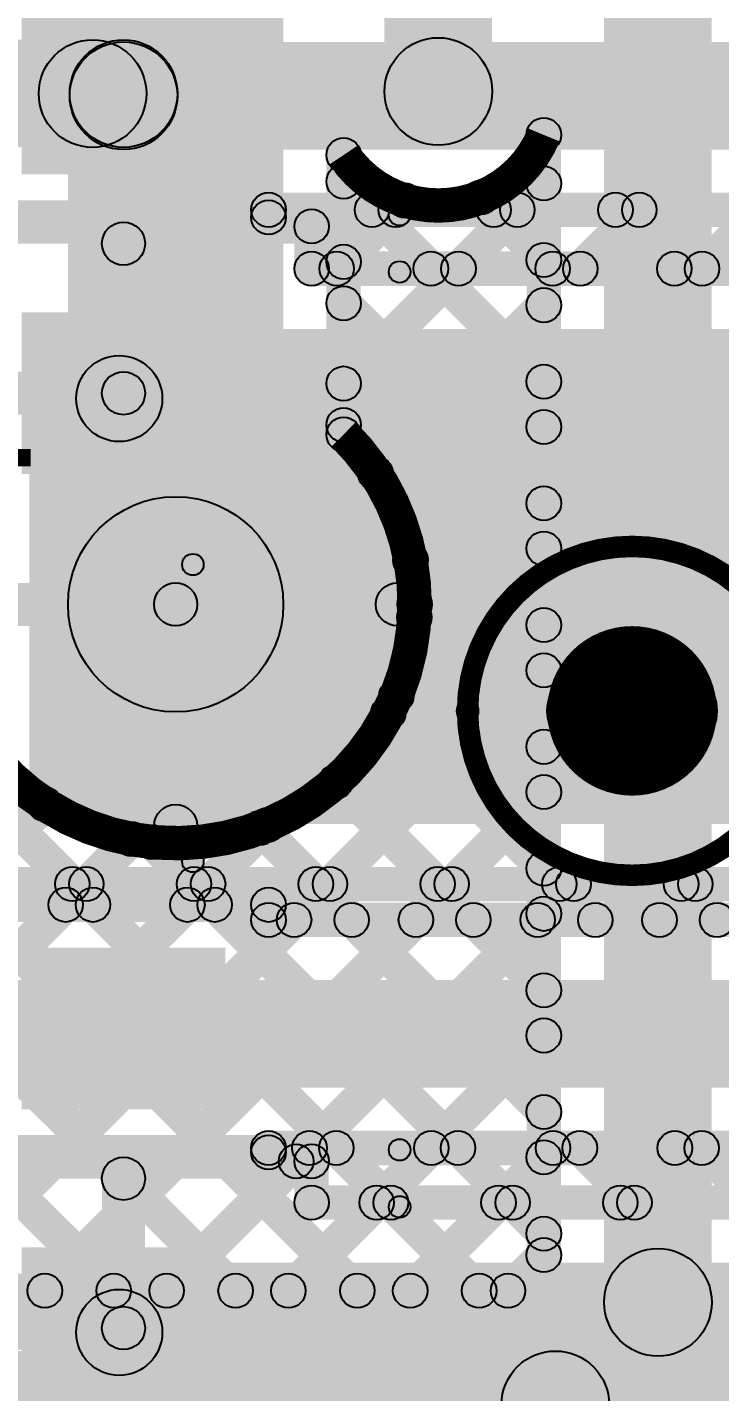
# Model space of a CAD drawing. Header units: millimetres. Extents: x 0.01 to 3.4, y 0.01 to 2.05.
# Drawn here: x 0.7245 to 0.8853, y 0.181 to 0.4981 of the extents above; entities that cross this region are included whole.
import ezdxf

# ---------------------------------------------------------------- set-up
doc = ezdxf.new("R2010")
doc.units = ezdxf.units.MM
doc.header["$MEASUREMENT"] = 0
for name, color, linetype in [('BottomLayer', 5, 'Continuous'), ('TopLayer', 1, 'Continuous'), ('TopOverlay', 2, 'Continuous'), ('TopPaste', 8, 'Continuous'), ('TopSolder', 216, 'Continuous'), ('ViaHoleLayer', 16, 'Continuous')]:
    doc.layers.add(name, color=color, linetype=linetype)

# ---------------------------------------------------------------- blocks, each defined once
blk = doc.blocks.new('TS_1187A_C_G_B_7')
at = {"layer": 'TopLayer'}
for points in [[(-0.1378, 0.08858), (-0.09843, 0.08858), (-0.09843, 0.05906), (-0.1378, 0.05906)], [(0.09843, 0.08858), (0.1378, 0.08858), (0.1378, 0.05906), (0.09843, 0.05906)], [(-0.1378, -0.05906), (-0.09843, -0.05906), (-0.09843, -0.08858), (-0.1378, -0.08858)], [(0.09843, -0.05906), (0.1378, -0.05906), (0.1378, -0.08858), (0.09843, -0.08858)]]:
    blk.add_hatch(color=1, dxfattribs=at).paths.add_polyline_path(points)
at = {"layer": 'TopOverlay'}
h = blk.add_hatch(color=2, dxfattribs=at)
edge = h.paths.add_edge_path()
edge.add_arc((-0.13683, 0.106), 0.005, 0, 360)
h = blk.add_hatch(color=2, dxfattribs=at)
edge = h.paths.add_edge_path()
edge.add_arc((-0.12517, 0.106), 0.005, 0, 360)
h = blk.add_hatch(color=2, dxfattribs=at)
edge = h.paths.add_edge_path()
edge.add_arc((-0.053, 0.102), 0.0025, 0, 360)
for points in [[(0.054, 0.1045), (0.054, 0.0995), (-0.053, 0.0995), (-0.053, 0.1045)], [(-0.1045, 0.035), (-0.0995, 0.035), (-0.0995, -0.034), (-0.1045, -0.034)], [(0.0995, 0.035), (0.1045, 0.035), (0.1045, -0.034), (0.0995, -0.034)], [(0.054, -0.0995), (0.054, -0.1045), (-0.053, -0.1045), (-0.053, -0.0995)]]:
    blk.add_hatch(color=2, dxfattribs=at).paths.add_polyline_path(points)
h = blk.add_hatch(color=2, dxfattribs=at)
edge = h.paths.add_edge_path()
edge.add_arc((0.054, 0.102), 0.0025, 0, 360)
h = blk.add_hatch(color=2, dxfattribs=at)
edge = h.paths.add_edge_path()
edge.add_arc((-0.102, 0.035), 0.0025, 0, 360)
h = blk.add_hatch(color=2, dxfattribs=at)
edge = h.paths.add_edge_path()
edge.add_arc((0.102, 0.035), 0.0025, 0, 360)
h = blk.add_hatch(color=2, dxfattribs=at)
edge = h.paths.add_edge_path()
edge.add_arc((-0.00985, 0), 0.00984, 0, 360)
h = blk.add_hatch(color=2, dxfattribs=at)
edge = h.paths.add_edge_path()
edge.add_arc((0.00985, 0), 0.00984, 0, 360)
h = blk.add_hatch(color=2, dxfattribs=at)
edge = h.paths.add_edge_path()
edge.add_arc((-0.03821, 0), 0.0025, 0, 360)
h = blk.add_hatch(color=2, dxfattribs=at)
edge = h.paths.add_edge_path()
edge.add_arc((0.03821, 0), 0.0025, 0, 360)
h = blk.add_hatch(color=2, dxfattribs=at)
edge = h.paths.add_edge_path()
edge.add_arc((-0.102, -0.034), 0.0025, 0, 360)
h = blk.add_hatch(color=2, dxfattribs=at)
edge = h.paths.add_edge_path()
edge.add_arc((0.102, -0.034), 0.0025, 0, 360)
h = blk.add_hatch(color=2, dxfattribs=at)
edge = h.paths.add_edge_path()
edge.add_arc((-0.053, -0.102), 0.0025, 0, 360)
h = blk.add_hatch(color=2, dxfattribs=at)
edge = h.paths.add_edge_path()
edge.add_arc((0.054, -0.102), 0.0025, 0, 360)
at = {"layer": 'TopPaste'}
for points in [[(-0.1378, 0.08858), (-0.09843, 0.08858), (-0.09843, 0.05906), (-0.1378, 0.05906)], [(0.09843, 0.08858), (0.1378, 0.08858), (0.1378, 0.05906), (0.09843, 0.05906)], [(-0.1378, -0.05906), (-0.09843, -0.05906), (-0.09843, -0.08858), (-0.1378, -0.08858)], [(0.09843, -0.05906), (0.1378, -0.05906), (0.1378, -0.08858), (0.09843, -0.08858)]]:
    blk.add_hatch(color=8, dxfattribs=at).paths.add_polyline_path(points)
at = {"layer": 'TopSolder'}
for points in [[(-0.1418, 0.09258), (-0.09443, 0.09258), (-0.09443, 0.05506), (-0.1418, 0.05506)], [(0.09443, 0.09258), (0.1418, 0.09258), (0.1418, 0.05506), (0.09443, 0.05506)], [(-0.1418, -0.05506), (-0.09443, -0.05506), (-0.09443, -0.09258), (-0.1418, -0.09258)], [(0.09443, -0.05506), (0.1418, -0.05506), (0.1418, -0.09258), (0.09443, -0.09258)]]:
    blk.add_hatch(color=216, dxfattribs=at).paths.add_polyline_path(points)
at = {"layer": 'TopOverlay'}
for points, const_width in [([(-0.12517, 0.106, 1), (-0.13683, 0.106, 1)], 0.01), ([(0.03821, 0, 1), (-0.03821, 0, 1)], 0.005), ([(0.00985, 0, 1), (-0.00985, 0, 1)], 0.01969)]:
    blk.add_lwpolyline(points, format="xyb", close=True, dxfattribs=dict(at, const_width=const_width))
for centre, radius in [((-0.13683, 0.106), 0.005), ((-0.12517, 0.106), 0.005), ((-0.053, 0.102), 0.0025), ((0.054, 0.102), 0.0025), ((-0.102, 0.035), 0.0025), ((0.102, 0.035), 0.0025), ((-0.00985, 0), 0.00984), ((0.00985, 0), 0.00984), ((-0.03821, 0), 0.0025), ((0.03821, 0), 0.0025), ((-0.102, -0.034), 0.0025), ((0.102, -0.034), 0.0025), ((-0.053, -0.102), 0.0025), ((0.054, -0.102), 0.0025)]:
    blk.add_circle(centre, radius, dxfattribs=at)
blk = doc.blocks.new('TS_1187A_C_G_B_9')
at = {"layer": 'TopLayer'}
for points in [[(-0.1378, 0.08858), (-0.09843, 0.08858), (-0.09843, 0.05906), (-0.1378, 0.05906)], [(0.09843, 0.08858), (0.1378, 0.08858), (0.1378, 0.05906), (0.09843, 0.05906)], [(-0.1378, -0.05906), (-0.09843, -0.05906), (-0.09843, -0.08858), (-0.1378, -0.08858)], [(0.09843, -0.05906), (0.1378, -0.05906), (0.1378, -0.08858), (0.09843, -0.08858)]]:
    blk.add_hatch(color=1, dxfattribs=at).paths.add_polyline_path(points)
at = {"layer": 'TopOverlay'}
h = blk.add_hatch(color=2, dxfattribs=at)
edge = h.paths.add_edge_path()
edge.add_arc((-0.13683, 0.106), 0.005, 0, 360)
h = blk.add_hatch(color=2, dxfattribs=at)
edge = h.paths.add_edge_path()
edge.add_arc((-0.12517, 0.106), 0.005, 0, 360)
h = blk.add_hatch(color=2, dxfattribs=at)
edge = h.paths.add_edge_path()
edge.add_arc((-0.053, 0.102), 0.0025, 0, 360)
for points in [[(0.054, 0.1045), (0.054, 0.0995), (-0.053, 0.0995), (-0.053, 0.1045)], [(-0.1045, 0.035), (-0.0995, 0.035), (-0.0995, -0.034), (-0.1045, -0.034)], [(0.0995, 0.035), (0.1045, 0.035), (0.1045, -0.034), (0.0995, -0.034)], [(0.054, -0.0995), (0.054, -0.1045), (-0.053, -0.1045), (-0.053, -0.0995)]]:
    blk.add_hatch(color=2, dxfattribs=at).paths.add_polyline_path(points)
h = blk.add_hatch(color=2, dxfattribs=at)
edge = h.paths.add_edge_path()
edge.add_arc((0.054, 0.102), 0.0025, 0, 360)
h = blk.add_hatch(color=2, dxfattribs=at)
edge = h.paths.add_edge_path()
edge.add_arc((-0.102, 0.035), 0.0025, 0, 360)
h = blk.add_hatch(color=2, dxfattribs=at)
edge = h.paths.add_edge_path()
edge.add_arc((0.102, 0.035), 0.0025, 0, 360)
h = blk.add_hatch(color=2, dxfattribs=at)
edge = h.paths.add_edge_path()
edge.add_arc((-0.00985, 0), 0.00984, 0, 360)
h = blk.add_hatch(color=2, dxfattribs=at)
edge = h.paths.add_edge_path()
edge.add_arc((0.00985, 0), 0.00984, 0, 360)
h = blk.add_hatch(color=2, dxfattribs=at)
edge = h.paths.add_edge_path()
edge.add_arc((-0.03821, 0), 0.0025, 0, 360)
h = blk.add_hatch(color=2, dxfattribs=at)
edge = h.paths.add_edge_path()
edge.add_arc((0.03821, 0), 0.0025, 0, 360)
h = blk.add_hatch(color=2, dxfattribs=at)
edge = h.paths.add_edge_path()
edge.add_arc((-0.102, -0.034), 0.0025, 0, 360)
h = blk.add_hatch(color=2, dxfattribs=at)
edge = h.paths.add_edge_path()
edge.add_arc((0.102, -0.034), 0.0025, 0, 360)
h = blk.add_hatch(color=2, dxfattribs=at)
edge = h.paths.add_edge_path()
edge.add_arc((-0.053, -0.102), 0.0025, 0, 360)
h = blk.add_hatch(color=2, dxfattribs=at)
edge = h.paths.add_edge_path()
edge.add_arc((0.054, -0.102), 0.0025, 0, 360)
at = {"layer": 'TopPaste'}
for points in [[(-0.1378, 0.08858), (-0.09843, 0.08858), (-0.09843, 0.05906), (-0.1378, 0.05906)], [(0.09843, 0.08858), (0.1378, 0.08858), (0.1378, 0.05906), (0.09843, 0.05906)], [(-0.1378, -0.05906), (-0.09843, -0.05906), (-0.09843, -0.08858), (-0.1378, -0.08858)], [(0.09843, -0.05906), (0.1378, -0.05906), (0.1378, -0.08858), (0.09843, -0.08858)]]:
    blk.add_hatch(color=8, dxfattribs=at).paths.add_polyline_path(points)
at = {"layer": 'TopSolder'}
for points in [[(-0.1418, 0.09258), (-0.09443, 0.09258), (-0.09443, 0.05506), (-0.1418, 0.05506)], [(0.09443, 0.09258), (0.1418, 0.09258), (0.1418, 0.05506), (0.09443, 0.05506)], [(-0.1418, -0.05506), (-0.09443, -0.05506), (-0.09443, -0.09258), (-0.1418, -0.09258)], [(0.09443, -0.05506), (0.1418, -0.05506), (0.1418, -0.09258), (0.09443, -0.09258)]]:
    blk.add_hatch(color=216, dxfattribs=at).paths.add_polyline_path(points)
at = {"layer": 'TopOverlay'}
for points, const_width in [([(-0.12517, 0.106, 1), (-0.13683, 0.106, 1)], 0.01), ([(0.03821, 0, 1), (-0.03821, 0, 1)], 0.005), ([(0.00985, 0, 1), (-0.00985, 0, 1)], 0.01969)]:
    blk.add_lwpolyline(points, format="xyb", close=True, dxfattribs=dict(at, const_width=const_width))
for centre, radius in [((-0.13683, 0.106), 0.005), ((-0.12517, 0.106), 0.005), ((-0.053, 0.102), 0.0025), ((0.054, 0.102), 0.0025), ((-0.102, 0.035), 0.0025), ((0.102, 0.035), 0.0025), ((-0.00985, 0), 0.00984), ((0.00985, 0), 0.00984), ((-0.03821, 0), 0.0025), ((0.03821, 0), 0.0025), ((-0.102, -0.034), 0.0025), ((0.102, -0.034), 0.0025), ((-0.053, -0.102), 0.0025), ((0.054, -0.102), 0.0025)]:
    blk.add_circle(centre, radius, dxfattribs=at)
blk = doc.blocks.new('TS_1187A_C_G_B_10')
at = {"layer": 'TopLayer'}
for points in [[(-0.1378, 0.08858), (-0.09843, 0.08858), (-0.09843, 0.05906), (-0.1378, 0.05906)], [(0.09843, 0.08858), (0.1378, 0.08858), (0.1378, 0.05906), (0.09843, 0.05906)], [(-0.1378, -0.05906), (-0.09843, -0.05906), (-0.09843, -0.08858), (-0.1378, -0.08858)], [(0.09843, -0.05906), (0.1378, -0.05906), (0.1378, -0.08858), (0.09843, -0.08858)]]:
    blk.add_hatch(color=1, dxfattribs=at).paths.add_polyline_path(points)
at = {"layer": 'TopOverlay'}
h = blk.add_hatch(color=2, dxfattribs=at)
edge = h.paths.add_edge_path()
edge.add_arc((-0.13683, 0.106), 0.005, 0, 360)
h = blk.add_hatch(color=2, dxfattribs=at)
edge = h.paths.add_edge_path()
edge.add_arc((-0.12517, 0.106), 0.005, 0, 360)
h = blk.add_hatch(color=2, dxfattribs=at)
edge = h.paths.add_edge_path()
edge.add_arc((-0.053, 0.102), 0.0025, 0, 360)
for points in [[(0.054, 0.1045), (0.054, 0.0995), (-0.053, 0.0995), (-0.053, 0.1045)], [(-0.1045, 0.035), (-0.0995, 0.035), (-0.0995, -0.034), (-0.1045, -0.034)], [(0.0995, 0.035), (0.1045, 0.035), (0.1045, -0.034), (0.0995, -0.034)], [(0.054, -0.0995), (0.054, -0.1045), (-0.053, -0.1045), (-0.053, -0.0995)]]:
    blk.add_hatch(color=2, dxfattribs=at).paths.add_polyline_path(points)
h = blk.add_hatch(color=2, dxfattribs=at)
edge = h.paths.add_edge_path()
edge.add_arc((0.054, 0.102), 0.0025, 0, 360)
h = blk.add_hatch(color=2, dxfattribs=at)
edge = h.paths.add_edge_path()
edge.add_arc((-0.102, 0.035), 0.0025, 0, 360)
h = blk.add_hatch(color=2, dxfattribs=at)
edge = h.paths.add_edge_path()
edge.add_arc((0.102, 0.035), 0.0025, 0, 360)
h = blk.add_hatch(color=2, dxfattribs=at)
edge = h.paths.add_edge_path()
edge.add_arc((-0.00985, 0), 0.00984, 0, 360)
h = blk.add_hatch(color=2, dxfattribs=at)
edge = h.paths.add_edge_path()
edge.add_arc((0.00985, 0), 0.00984, 0, 360)
h = blk.add_hatch(color=2, dxfattribs=at)
edge = h.paths.add_edge_path()
edge.add_arc((-0.03821, 0), 0.0025, 0, 360)
h = blk.add_hatch(color=2, dxfattribs=at)
edge = h.paths.add_edge_path()
edge.add_arc((0.03821, 0), 0.0025, 0, 360)
h = blk.add_hatch(color=2, dxfattribs=at)
edge = h.paths.add_edge_path()
edge.add_arc((-0.102, -0.034), 0.0025, 0, 360)
h = blk.add_hatch(color=2, dxfattribs=at)
edge = h.paths.add_edge_path()
edge.add_arc((0.102, -0.034), 0.0025, 0, 360)
h = blk.add_hatch(color=2, dxfattribs=at)
edge = h.paths.add_edge_path()
edge.add_arc((-0.053, -0.102), 0.0025, 0, 360)
h = blk.add_hatch(color=2, dxfattribs=at)
edge = h.paths.add_edge_path()
edge.add_arc((0.054, -0.102), 0.0025, 0, 360)
at = {"layer": 'TopPaste'}
for points in [[(-0.1378, 0.08858), (-0.09843, 0.08858), (-0.09843, 0.05906), (-0.1378, 0.05906)], [(0.09843, 0.08858), (0.1378, 0.08858), (0.1378, 0.05906), (0.09843, 0.05906)], [(-0.1378, -0.05906), (-0.09843, -0.05906), (-0.09843, -0.08858), (-0.1378, -0.08858)], [(0.09843, -0.05906), (0.1378, -0.05906), (0.1378, -0.08858), (0.09843, -0.08858)]]:
    blk.add_hatch(color=8, dxfattribs=at).paths.add_polyline_path(points)
at = {"layer": 'TopSolder'}
for points in [[(-0.1418, 0.09258), (-0.09443, 0.09258), (-0.09443, 0.05506), (-0.1418, 0.05506)], [(0.09443, 0.09258), (0.1418, 0.09258), (0.1418, 0.05506), (0.09443, 0.05506)], [(-0.1418, -0.05506), (-0.09443, -0.05506), (-0.09443, -0.09258), (-0.1418, -0.09258)], [(0.09443, -0.05506), (0.1418, -0.05506), (0.1418, -0.09258), (0.09443, -0.09258)]]:
    blk.add_hatch(color=216, dxfattribs=at).paths.add_polyline_path(points)
at = {"layer": 'TopOverlay'}
for points, const_width in [([(-0.12517, 0.106, 1), (-0.13683, 0.106, 1)], 0.01), ([(0.03821, 0, 1), (-0.03821, 0, 1)], 0.005), ([(0.00985, 0, 1), (-0.00985, 0, 1)], 0.01969)]:
    blk.add_lwpolyline(points, format="xyb", close=True, dxfattribs=dict(at, const_width=const_width))
for centre, radius in [((-0.13683, 0.106), 0.005), ((-0.12517, 0.106), 0.005), ((-0.053, 0.102), 0.0025), ((0.054, 0.102), 0.0025), ((-0.102, 0.035), 0.0025), ((0.102, 0.035), 0.0025), ((-0.00985, 0), 0.00984), ((0.00985, 0), 0.00984), ((-0.03821, 0), 0.0025), ((0.03821, 0), 0.0025), ((-0.102, -0.034), 0.0025), ((0.102, -0.034), 0.0025), ((-0.053, -0.102), 0.0025), ((0.054, -0.102), 0.0025)]:
    blk.add_circle(centre, radius, dxfattribs=at)

msp = doc.modelspace()

# ---------------------------------------------------------------- hatches: boundary and pattern name
at = {"layer": 'BottomLayer'}
for points in [[(0.8325, 0.48318), (0.8075, 0.48318), (0.8075, 0.668), (0.8325, 0.668)], [(0.8835, 0.20182), (0.8585, 0.20182), (0.8585, 0.63), (0.8835, 0.63)], [(0.784, 0.364), (0.734, 0.364), (0.734, 0.582), (0.784, 0.582)], [(0.8485, 0.2128), (0.8405, 0.2128), (0.8405, 0.47308), (0.8485, 0.47308)], [(0.802, 0.40348), (0.794, 0.40348), (0.794, 0.46841), (0.802, 0.46841)], [(0.79517, 0.45943), (0.80083, 0.46509), (0.84733, 0.41859), (0.84167, 0.41293)], [(0.80083, 0.41248), (0.79517, 0.41814), (0.84167, 0.46464), (0.84733, 0.45898)], [(0.80083, 0.44076), (0.79517, 0.44642), (0.80942, 0.46067), (0.81508, 0.45501)], [(0.8271, 0.45578), (0.83276, 0.46144), (0.84733, 0.44687), (0.84167, 0.44121)], [(0.79517, 0.43114), (0.80083, 0.4368), (0.84733, 0.3903), (0.84167, 0.38464)], [(0.80824, 0.3916), (0.80258, 0.39726), (0.84167, 0.43635), (0.84733, 0.4307)], [(0.79517, 0.40286), (0.80083, 0.40852), (0.84733, 0.36202), (0.84167, 0.35636)], [(0.81636, 0.37145), (0.81071, 0.3771), (0.84167, 0.40807), (0.84733, 0.40241)], [(0.81307, 0.33987), (0.80742, 0.34553), (0.84167, 0.37978), (0.84733, 0.37413)], [(0.7075, 0.359), (0.7075, 0.369), (0.759, 0.369), (0.759, 0.359)], [(0.759, 0.359), (0.759, 0.369), (0.8105, 0.369), (0.8105, 0.359)], [(0.764, 0.3125), (0.754, 0.3125), (0.754, 0.364), (0.764, 0.364)], [(0.81159, 0.35816), (0.81724, 0.36382), (0.84733, 0.33373), (0.84167, 0.32808)], [(0.67787, 0.35046), (0.68352, 0.35612), (0.83231, 0.20733), (0.82665, 0.20167)], [(0.70316, 0.20167), (0.6975, 0.20733), (0.84167, 0.3515), (0.84733, 0.34584)], [(0.66373, 0.33632), (0.66938, 0.34197), (0.80403, 0.20733), (0.79837, 0.20167)], [(0.80557, 0.33589), (0.81123, 0.34155), (0.84733, 0.30545), (0.84167, 0.29979)], [(0.64958, 0.32217), (0.65524, 0.32783), (0.77574, 0.20733), (0.77009, 0.20167)], [(0.79328, 0.3199), (0.79893, 0.32556), (0.84733, 0.27716), (0.84167, 0.27151)], [(0.63079, 0.21416), (0.62514, 0.21982), (0.72574, 0.32042), (0.7314, 0.31476)], [(0.73144, 0.20167), (0.72578, 0.20733), (0.84167, 0.32322), (0.84733, 0.31756)], [(0.63229, 0.31118), (0.63795, 0.31684), (0.74746, 0.20733), (0.7418, 0.20167)], [(0.67487, 0.20167), (0.66922, 0.20733), (0.77747, 0.31558), (0.78313, 0.30993)], [(0.77568, 0.30922), (0.78133, 0.31487), (0.84733, 0.24888), (0.84167, 0.24322)], [(0.6521, 0.20719), (0.64645, 0.21284), (0.7459, 0.31229), (0.75155, 0.30664)], [(0.75066, 0.30595), (0.75632, 0.31161), (0.84733, 0.22059), (0.84167, 0.21494)], [(0.75973, 0.20167), (0.75407, 0.20733), (0.84167, 0.29493), (0.84733, 0.28927)], [(0.78801, 0.20167), (0.78235, 0.20733), (0.84167, 0.26665), (0.84733, 0.26099)], [(0.81629, 0.20167), (0.81064, 0.20733), (0.84167, 0.23836), (0.84733, 0.23271)], [(0.83903, 0.20167), (0.83338, 0.20733), (0.84167, 0.21562), (0.84733, 0.20997)], [(0.85602, 0.16916), (0.83834, 0.18684), (0.86216, 0.21066), (0.87984, 0.19298)], [(0.65561, 0.2005), (0.65561, 0.2085), (0.8362, 0.2085), (0.8362, 0.2005)], [(0.8835, 0.04718), (0.8585, 0.04718), (0.8585, 0.20182), (0.8835, 0.20182)], [(0.627, 0.1655), (0.627, 0.1905), (0.84718, 0.1905), (0.84718, 0.1655)]]:
    msp.add_hatch(color=5, dxfattribs=at).paths.add_polyline_path(points)
h = msp.add_hatch(color=5, dxfattribs=at)
edge = h.paths.add_edge_path()
edge.add_arc((0.82, 0.48318), 0.0125, 0, 360)
h = msp.add_hatch(color=5, dxfattribs=at)
edge = h.paths.add_edge_path()
edge.add_arc((0.82, 0.48318), 0.01181, 0, 360)
h = msp.add_hatch(color=5, dxfattribs=at)
edge = h.paths.add_edge_path()
edge.add_arc((0.8445, 0.47308), 0.004, 0, 360)
h = msp.add_hatch(color=5, dxfattribs=at)
edge = h.paths.add_edge_path()
edge.add_arc((0.8445, 0.47308), 0.004, 0, 360)
h = msp.add_hatch(color=5, dxfattribs=at)
edge = h.paths.add_edge_path()
edge.add_arc((0.798, 0.46841), 0.004, 0, 360)
h = msp.add_hatch(color=5, dxfattribs=at)
edge = h.paths.add_edge_path()
edge.add_arc((0.798, 0.46841), 0.004, 0, 360)
h = msp.add_hatch(color=5, dxfattribs=at)
edge = h.paths.add_edge_path()
edge.add_arc((0.798, 0.46226), 0.004, 0, 360)
h = msp.add_hatch(color=5, dxfattribs=at)
edge = h.paths.add_edge_path()
edge.add_arc((0.8445, 0.46181), 0.004, 0, 360)
h = msp.add_hatch(color=5, dxfattribs=at)
edge = h.paths.add_edge_path()
edge.add_arc((0.81225, 0.45784), 0.004, 0, 360)
h = msp.add_hatch(color=5, dxfattribs=at)
edge = h.paths.add_edge_path()
edge.add_arc((0.82993, 0.45861), 0.004, 0, 360)
h = msp.add_hatch(color=5, dxfattribs=at)
edge = h.paths.add_edge_path()
edge.add_arc((0.798, 0.44359), 0.004, 0, 360)
h = msp.add_hatch(color=5, dxfattribs=at)
edge = h.paths.add_edge_path()
edge.add_arc((0.8445, 0.44404), 0.004, 0, 360)
h = msp.add_hatch(color=5, dxfattribs=at)
edge = h.paths.add_edge_path()
edge.add_arc((0.798, 0.43397), 0.004, 0, 360)
h = msp.add_hatch(color=5, dxfattribs=at)
edge = h.paths.add_edge_path()
edge.add_arc((0.8445, 0.43352), 0.004, 0, 360)
h = msp.add_hatch(color=5, dxfattribs=at)
edge = h.paths.add_edge_path()
edge.add_arc((0.798, 0.41531), 0.004, 0, 360)
h = msp.add_hatch(color=5, dxfattribs=at)
edge = h.paths.add_edge_path()
edge.add_arc((0.8445, 0.41576), 0.004, 0, 360)
h = msp.add_hatch(color=5, dxfattribs=at)
edge = h.paths.add_edge_path()
edge.add_arc((0.798, 0.40569), 0.004, 0, 360)
h = msp.add_hatch(color=5, dxfattribs=at)
edge = h.paths.add_edge_path()
edge.add_arc((0.8445, 0.40524), 0.004, 0, 360)
h = msp.add_hatch(color=5, dxfattribs=at)
edge = h.paths.add_edge_path()
edge.add_arc((0.798, 0.40348), 0.004, 0, 360)
h = msp.add_hatch(color=5, dxfattribs=at)
edge = h.paths.add_edge_path()
edge.add_arc((0.798, 0.40348), 0.004, 0, 360)
h = msp.add_hatch(color=5, dxfattribs=at)
edge = h.paths.add_edge_path()
edge.add_arc((0.80541, 0.39443), 0.004, 0, 360)
h = msp.add_hatch(color=5, dxfattribs=at)
edge = h.paths.add_edge_path()
edge.add_arc((0.759, 0.364), 0.0315, 0, 360)
h = msp.add_hatch(color=5, dxfattribs=at)
edge = h.paths.add_edge_path()
edge.add_arc((0.8445, 0.38747), 0.004, 0, 360)
h = msp.add_hatch(color=5, dxfattribs=at)
edge = h.paths.add_edge_path()
edge.add_arc((0.759, 0.364), 0.025, 0, 360)
h = msp.add_hatch(color=5, dxfattribs=at)
edge = h.paths.add_edge_path()
edge.add_arc((0.8445, 0.37696), 0.004, 0, 360)
h = msp.add_hatch(color=5, dxfattribs=at)
edge = h.paths.add_edge_path()
edge.add_arc((0.81354, 0.37428), 0.004, 0, 360)
h = msp.add_hatch(color=5, dxfattribs=at)
edge = h.paths.add_edge_path()
edge.add_arc((0.759, 0.364), 0.005, 0, 360)
h = msp.add_hatch(color=5, dxfattribs=at)
edge = h.paths.add_edge_path()
edge.add_arc((0.759, 0.364), 0.005, 0, 360)
h = msp.add_hatch(color=5, dxfattribs=at)
edge = h.paths.add_edge_path()
edge.add_arc((0.759, 0.364), 0.005, 0, 360)
h = msp.add_hatch(color=5, dxfattribs=at)
edge = h.paths.add_edge_path()
edge.add_arc((0.8105, 0.364), 0.005, 0, 360)
h = msp.add_hatch(color=5, dxfattribs=at)
edge = h.paths.add_edge_path()
edge.add_arc((0.8145, 0.364), 0.004, 0, 360)
h = msp.add_hatch(color=5, dxfattribs=at)
edge = h.paths.add_edge_path()
edge.add_arc((0.8145, 0.364), 0.004, 0, 360)
h = msp.add_hatch(color=5, dxfattribs=at)
edge = h.paths.add_edge_path()
edge.add_arc((0.81441, 0.36099), 0.004, 0, 360)
h = msp.add_hatch(color=5, dxfattribs=at)
edge = h.paths.add_edge_path()
edge.add_arc((0.8445, 0.35919), 0.004, 0, 360)
h = msp.add_hatch(color=5, dxfattribs=at)
edge = h.paths.add_edge_path()
edge.add_arc((0.8445, 0.34867), 0.004, 0, 360)
h = msp.add_hatch(color=5, dxfattribs=at)
edge = h.paths.add_edge_path()
edge.add_arc((0.81025, 0.3427), 0.004, 0, 360)
h = msp.add_hatch(color=5, dxfattribs=at)
edge = h.paths.add_edge_path()
edge.add_arc((0.8084, 0.33872), 0.004, 0, 360)
h = msp.add_hatch(color=5, dxfattribs=at)
edge = h.paths.add_edge_path()
edge.add_arc((0.8445, 0.3309), 0.004, 0, 360)
h = msp.add_hatch(color=5, dxfattribs=at)
edge = h.paths.add_edge_path()
edge.add_arc((0.7961, 0.32273), 0.004, 0, 360)
h = msp.add_hatch(color=5, dxfattribs=at)
edge = h.paths.add_edge_path()
edge.add_arc((0.8445, 0.32039), 0.004, 0, 360)
h = msp.add_hatch(color=5, dxfattribs=at)
edge = h.paths.add_edge_path()
edge.add_arc((0.72857, 0.31759), 0.004, 0, 360)
h = msp.add_hatch(color=5, dxfattribs=at)
edge = h.paths.add_edge_path()
edge.add_arc((0.759, 0.3125), 0.005, 0, 360)
h = msp.add_hatch(color=5, dxfattribs=at)
edge = h.paths.add_edge_path()
edge.add_arc((0.77851, 0.31204), 0.004, 0, 360)
h = msp.add_hatch(color=5, dxfattribs=at)
edge = h.paths.add_edge_path()
edge.add_arc((0.7803, 0.31275), 0.004, 0, 360)
h = msp.add_hatch(color=5, dxfattribs=at)
edge = h.paths.add_edge_path()
edge.add_arc((0.74872, 0.30946), 0.004, 0, 360)
h = msp.add_hatch(color=5, dxfattribs=at)
edge = h.paths.add_edge_path()
edge.add_arc((0.75349, 0.30878), 0.004, 0, 360)
h = msp.add_hatch(color=5, dxfattribs=at)
edge = h.paths.add_edge_path()
edge.add_arc((0.8445, 0.30262), 0.004, 0, 360)
h = msp.add_hatch(color=5, dxfattribs=at)
edge = h.paths.add_edge_path()
edge.add_arc((0.8445, 0.2921), 0.004, 0, 360)
h = msp.add_hatch(color=5, dxfattribs=at)
edge = h.paths.add_edge_path()
edge.add_arc((0.8445, 0.27434), 0.004, 0, 360)
h = msp.add_hatch(color=5, dxfattribs=at)
edge = h.paths.add_edge_path()
edge.add_arc((0.8445, 0.26382), 0.004, 0, 360)
h = msp.add_hatch(color=5, dxfattribs=at)
edge = h.paths.add_edge_path()
edge.add_arc((0.8445, 0.24605), 0.004, 0, 360)
h = msp.add_hatch(color=5, dxfattribs=at)
edge = h.paths.add_edge_path()
edge.add_arc((0.8445, 0.23553), 0.004, 0, 360)
h = msp.add_hatch(color=5, dxfattribs=at)
edge = h.paths.add_edge_path()
edge.add_arc((0.8445, 0.21777), 0.004, 0, 360)
h = msp.add_hatch(color=5, dxfattribs=at)
edge = h.paths.add_edge_path()
edge.add_arc((0.8445, 0.2128), 0.004, 0, 360)
h = msp.add_hatch(color=5, dxfattribs=at)
edge = h.paths.add_edge_path()
edge.add_arc((0.8445, 0.2128), 0.004, 0, 360)
h = msp.add_hatch(color=5, dxfattribs=at)
edge = h.paths.add_edge_path()
edge.add_arc((0.871, 0.20182), 0.0125, 0, 360)
h = msp.add_hatch(color=5, dxfattribs=at)
edge = h.paths.add_edge_path()
edge.add_arc((0.871, 0.20182), 0.0125, 0, 360)
h = msp.add_hatch(color=5, dxfattribs=at)
edge = h.paths.add_edge_path()
edge.add_arc((0.871, 0.20182), 0.0125, 0, 360)
h = msp.add_hatch(color=5, dxfattribs=at)
edge = h.paths.add_edge_path()
edge.add_arc((0.72861, 0.2045), 0.004, 0, 360)
h = msp.add_hatch(color=5, dxfattribs=at)
edge = h.paths.add_edge_path()
edge.add_arc((0.74463, 0.2045), 0.004, 0, 360)
h = msp.add_hatch(color=5, dxfattribs=at)
edge = h.paths.add_edge_path()
edge.add_arc((0.7569, 0.2045), 0.004, 0, 360)
h = msp.add_hatch(color=5, dxfattribs=at)
edge = h.paths.add_edge_path()
edge.add_arc((0.77291, 0.2045), 0.004, 0, 360)
h = msp.add_hatch(color=5, dxfattribs=at)
edge = h.paths.add_edge_path()
edge.add_arc((0.78518, 0.2045), 0.004, 0, 360)
h = msp.add_hatch(color=5, dxfattribs=at)
edge = h.paths.add_edge_path()
edge.add_arc((0.8012, 0.2045), 0.004, 0, 360)
h = msp.add_hatch(color=5, dxfattribs=at)
edge = h.paths.add_edge_path()
edge.add_arc((0.81347, 0.2045), 0.004, 0, 360)
h = msp.add_hatch(color=5, dxfattribs=at)
edge = h.paths.add_edge_path()
edge.add_arc((0.82948, 0.2045), 0.004, 0, 360)
h = msp.add_hatch(color=5, dxfattribs=at)
edge = h.paths.add_edge_path()
edge.add_arc((0.8362, 0.2045), 0.004, 0, 360)
h = msp.add_hatch(color=5, dxfattribs=at)
edge = h.paths.add_edge_path()
edge.add_arc((0.8362, 0.2045), 0.004, 0, 360)
h = msp.add_hatch(color=5, dxfattribs=at)
edge = h.paths.add_edge_path()
edge.add_arc((0.84718, 0.178), 0.0125, 0, 360)
h = msp.add_hatch(color=5, dxfattribs=at)
edge = h.paths.add_edge_path()
edge.add_arc((0.84718, 0.178), 0.0125, 0, 360)
at = {"layer": 'TopLayer'}
for points in [[(0.63283, 0.47018), (0.63283, 0.49518), (0.7397, 0.49518), (0.7397, 0.47018)], [(0.7397, 0.47018), (0.7397, 0.49518), (0.74689, 0.49518), (0.74689, 0.47018)], [(0.74689, 0.46968), (0.74689, 0.49468), (0.98211, 0.49468), (0.98211, 0.46968)], [(0.74854, 0.47384), (0.73087, 0.49152), (0.73087, 0.49152), (0.74854, 0.47384)], [(0.7132, 0.44992), (0.7132, 0.45792), (0.78057, 0.45792), (0.78057, 0.44992)], [(0.78057, 0.45168), (0.78057, 0.45968), (0.948, 0.45968), (0.948, 0.45168)], [(0.79924, 0.43917), (0.79358, 0.44483), (0.80726, 0.45851), (0.81292, 0.45285)], [(0.80175, 0.45285), (0.8074, 0.45851), (0.82109, 0.44483), (0.81543, 0.43917)], [(0.82752, 0.43917), (0.82186, 0.44483), (0.83554, 0.45851), (0.8412, 0.45285)], [(0.83003, 0.45285), (0.83569, 0.45851), (0.84937, 0.44483), (0.84371, 0.43917)], [(0.8558, 0.43917), (0.85015, 0.44483), (0.86383, 0.45851), (0.86949, 0.45285)], [(0.85832, 0.45285), (0.86397, 0.45851), (0.87765, 0.44483), (0.872, 0.43917)], [(0.88409, 0.43917), (0.87843, 0.44483), (0.89211, 0.45851), (0.89777, 0.45285)], [(0.7032, 0.44783), (0.7032, 0.45583), (0.79057, 0.45583), (0.79057, 0.44783)], [(0.79457, 0.442), (0.78657, 0.442), (0.78657, 0.45183), (0.79457, 0.45183)], [(0.75189, 0.41307), (0.74189, 0.41307), (0.74189, 0.44783), (0.75189, 0.44783)], [(0.79057, 0.438), (0.79057, 0.446), (0.93943, 0.446), (0.93943, 0.438)], [(0.725, 0.313), (1.042, 0.313), (1.042, 0.428), (0.725, 0.428)], [(0.74589, 0.40182), (0.74589, 0.42182), (0.98211, 0.42182), (0.98211, 0.40182)], [(0.7072, 0.40807), (0.7072, 0.41807), (0.74689, 0.41807), (0.74689, 0.40807)], [(0.7075, 0.359), (0.7075, 0.369), (0.759, 0.369), (0.759, 0.359)], [(0.711, 0.295), (0.711, 0.303), (0.948, 0.303), (0.948, 0.295)], [(0.73628, 0.29137), (0.73063, 0.29702), (0.73543, 0.30183), (0.74109, 0.29617)], [(0.73215, 0.29617), (0.73781, 0.30183), (0.74262, 0.29702), (0.73696, 0.29137)], [(0.76457, 0.29137), (0.75891, 0.29702), (0.76372, 0.30183), (0.76937, 0.29617)], [(0.76044, 0.29617), (0.76609, 0.30183), (0.7709, 0.29702), (0.76524, 0.29137)], [(0.78934, 0.28785), (0.78368, 0.29351), (0.792, 0.30183), (0.79766, 0.29617)], [(0.78872, 0.29617), (0.79438, 0.30183), (0.8027, 0.29351), (0.79704, 0.28785)], [(0.81762, 0.28785), (0.81197, 0.29351), (0.82028, 0.30183), (0.82594, 0.29617)], [(0.81701, 0.29617), (0.82266, 0.30183), (0.83098, 0.29351), (0.82533, 0.28785)], [(0.84591, 0.28785), (0.84025, 0.29351), (0.84857, 0.30183), (0.85423, 0.29617)], [(0.84529, 0.29617), (0.85095, 0.30183), (0.85927, 0.29351), (0.85361, 0.28785)], [(0.87419, 0.28785), (0.86853, 0.29351), (0.87685, 0.30183), (0.88251, 0.29617)], [(0.87358, 0.29617), (0.87923, 0.30183), (0.88755, 0.29351), (0.88189, 0.28785)], [(0.7132, 0.29019), (0.7132, 0.29819), (0.78057, 0.29819), (0.78057, 0.29019)], [(0.78457, 0.29068), (0.77657, 0.29068), (0.77657, 0.29419), (0.78457, 0.29419)], [(0.78057, 0.28668), (0.78057, 0.29468), (0.92001, 0.29468), (0.92001, 0.28668)], [(0.69682, 0.25168), (0.69682, 0.27668), (0.98211, 0.27668), (0.98211, 0.25168)], [(0.78057, 0.23368), (0.78057, 0.24168), (0.948, 0.24168), (0.948, 0.23368)], [(0.7032, 0.23058), (0.7032, 0.23858), (0.79057, 0.23858), (0.79057, 0.23058)], [(0.7132, 0.23267), (0.7132, 0.24067), (0.78057, 0.24067), (0.78057, 0.23267)], [(0.78981, 0.23175), (0.78415, 0.23741), (0.78725, 0.24051), (0.79291, 0.23485)], [(0.79347, 0.23485), (0.79913, 0.24051), (0.81181, 0.22783), (0.80615, 0.22217)], [(0.80851, 0.22217), (0.80285, 0.22783), (0.81553, 0.24051), (0.82119, 0.23485)], [(0.82176, 0.23485), (0.82741, 0.24051), (0.84009, 0.22783), (0.83444, 0.22217)], [(0.83679, 0.22217), (0.83114, 0.22783), (0.84382, 0.24051), (0.84948, 0.23485)], [(0.85004, 0.23485), (0.8557, 0.24051), (0.86838, 0.22783), (0.86272, 0.22217)], [(0.86508, 0.22217), (0.85942, 0.22783), (0.8721, 0.24051), (0.87776, 0.23485)], [(0.87833, 0.23485), (0.88398, 0.24051), (0.89666, 0.22783), (0.89101, 0.22217)], [(0.79457, 0.225), (0.78657, 0.225), (0.78657, 0.23458), (0.79457, 0.23458)], [(0.75189, 0.19582), (0.74189, 0.19582), (0.74189, 0.23058), (0.75189, 0.23058)], [(0.79057, 0.221), (0.79057, 0.229), (0.93943, 0.229), (0.93943, 0.221)], [(0.725, 0.096), (1.042, 0.096), (1.042, 0.211), (0.725, 0.211)], [(0.74589, 0.18482), (0.74589, 0.20482), (0.98211, 0.20482), (0.98211, 0.18482)], [(0.7072, 0.19082), (0.7072, 0.20082), (0.74689, 0.20082), (0.74689, 0.19082)]]:
    msp.add_hatch(color=1, dxfattribs=at).paths.add_polyline_path(points)
h = msp.add_hatch(color=1, dxfattribs=at)
edge = h.paths.add_edge_path()
edge.add_arc((0.7397, 0.48268), 0.0125, 0, 360)
h = msp.add_hatch(color=1, dxfattribs=at)
edge = h.paths.add_edge_path()
edge.add_arc((0.7397, 0.48268), 0.0125, 0, 360)
h = msp.add_hatch(color=1, dxfattribs=at)
edge = h.paths.add_edge_path()
edge.add_arc((0.7397, 0.48268), 0.0125, 0, 360)
h = msp.add_hatch(color=1, dxfattribs=at)
edge = h.paths.add_edge_path()
edge.add_arc((0.7397, 0.48268), 0.0125, 0, 360)
h = msp.add_hatch(color=1, dxfattribs=at)
edge = h.paths.add_edge_path()
edge.add_arc((0.74689, 0.48268), 0.0125, 0, 360)
h = msp.add_hatch(color=1, dxfattribs=at)
edge = h.paths.add_edge_path()
edge.add_arc((0.74689, 0.48218), 0.0125, 0, 360)
h = msp.add_hatch(color=1, dxfattribs=at)
edge = h.paths.add_edge_path()
edge.add_arc((0.82, 0.48318), 0.01181, 0, 360)
h = msp.add_hatch(color=1, dxfattribs=at)
edge = h.paths.add_edge_path()
edge.add_arc((0.78057, 0.45568), 0.004, 0, 360)
h = msp.add_hatch(color=1, dxfattribs=at)
edge = h.paths.add_edge_path()
edge.add_arc((0.78057, 0.45392), 0.004, 0, 360)
h = msp.add_hatch(color=1, dxfattribs=at)
edge = h.paths.add_edge_path()
edge.add_arc((0.80458, 0.45568), 0.004, 0, 360)
h = msp.add_hatch(color=1, dxfattribs=at)
edge = h.paths.add_edge_path()
edge.add_arc((0.81009, 0.45568), 0.004, 0, 360)
h = msp.add_hatch(color=1, dxfattribs=at)
edge = h.paths.add_edge_path()
edge.add_arc((0.83286, 0.45568), 0.004, 0, 360)
h = msp.add_hatch(color=1, dxfattribs=at)
edge = h.paths.add_edge_path()
edge.add_arc((0.83837, 0.45568), 0.004, 0, 360)
h = msp.add_hatch(color=1, dxfattribs=at)
edge = h.paths.add_edge_path()
edge.add_arc((0.86114, 0.45568), 0.004, 0, 360)
h = msp.add_hatch(color=1, dxfattribs=at)
edge = h.paths.add_edge_path()
edge.add_arc((0.86666, 0.45568), 0.004, 0, 360)
h = msp.add_hatch(color=1, dxfattribs=at)
edge = h.paths.add_edge_path()
edge.add_arc((0.79057, 0.45183), 0.004, 0, 360)
h = msp.add_hatch(color=1, dxfattribs=at)
edge = h.paths.add_edge_path()
edge.add_arc((0.79057, 0.45183), 0.004, 0, 360)
h = msp.add_hatch(color=1, dxfattribs=at)
edge = h.paths.add_edge_path()
edge.add_arc((0.74689, 0.44783), 0.005, 0, 360)
h = msp.add_hatch(color=1, dxfattribs=at)
edge = h.paths.add_edge_path()
edge.add_arc((0.79057, 0.442), 0.004, 0, 360)
h = msp.add_hatch(color=1, dxfattribs=at)
edge = h.paths.add_edge_path()
edge.add_arc((0.79057, 0.442), 0.004, 0, 360)
h = msp.add_hatch(color=1, dxfattribs=at)
edge = h.paths.add_edge_path()
edge.add_arc((0.79641, 0.442), 0.004, 0, 360)
h = msp.add_hatch(color=1, dxfattribs=at)
edge = h.paths.add_edge_path()
edge.add_arc((0.81826, 0.442), 0.004, 0, 360)
h = msp.add_hatch(color=1, dxfattribs=at)
edge = h.paths.add_edge_path()
edge.add_arc((0.82469, 0.442), 0.004, 0, 360)
h = msp.add_hatch(color=1, dxfattribs=at)
edge = h.paths.add_edge_path()
edge.add_arc((0.84654, 0.442), 0.004, 0, 360)
h = msp.add_hatch(color=1, dxfattribs=at)
edge = h.paths.add_edge_path()
edge.add_arc((0.85298, 0.442), 0.004, 0, 360)
h = msp.add_hatch(color=1, dxfattribs=at)
edge = h.paths.add_edge_path()
edge.add_arc((0.87483, 0.442), 0.004, 0, 360)
h = msp.add_hatch(color=1, dxfattribs=at)
edge = h.paths.add_edge_path()
edge.add_arc((0.88126, 0.442), 0.004, 0, 360)
h = msp.add_hatch(color=1, dxfattribs=at)
edge = h.paths.add_edge_path()
edge.add_arc((0.74589, 0.41182), 0.01, 0, 360)
h = msp.add_hatch(color=1, dxfattribs=at)
edge = h.paths.add_edge_path()
edge.add_arc((0.74689, 0.41307), 0.005, 0, 360)
h = msp.add_hatch(color=1, dxfattribs=at)
edge = h.paths.add_edge_path()
edge.add_arc((0.74689, 0.41307), 0.005, 0, 360)
h = msp.add_hatch(color=1, dxfattribs=at)
edge = h.paths.add_edge_path()
edge.add_arc((0.759, 0.364), 0.0315, 0, 360)
h = msp.add_hatch(color=1, dxfattribs=at)
edge = h.paths.add_edge_path()
edge.add_arc((0.759, 0.364), 0.005, 0, 360)
h = msp.add_hatch(color=1, dxfattribs=at)
edge = h.paths.add_edge_path()
edge.add_arc((0.73498, 0.299), 0.004, 0, 360)
h = msp.add_hatch(color=1, dxfattribs=at)
edge = h.paths.add_edge_path()
edge.add_arc((0.73826, 0.299), 0.004, 0, 360)
h = msp.add_hatch(color=1, dxfattribs=at)
edge = h.paths.add_edge_path()
edge.add_arc((0.76327, 0.299), 0.004, 0, 360)
h = msp.add_hatch(color=1, dxfattribs=at)
edge = h.paths.add_edge_path()
edge.add_arc((0.76654, 0.299), 0.004, 0, 360)
h = msp.add_hatch(color=1, dxfattribs=at)
edge = h.paths.add_edge_path()
edge.add_arc((0.79155, 0.299), 0.004, 0, 360)
h = msp.add_hatch(color=1, dxfattribs=at)
edge = h.paths.add_edge_path()
edge.add_arc((0.79483, 0.299), 0.004, 0, 360)
h = msp.add_hatch(color=1, dxfattribs=at)
edge = h.paths.add_edge_path()
edge.add_arc((0.81984, 0.299), 0.004, 0, 360)
h = msp.add_hatch(color=1, dxfattribs=at)
edge = h.paths.add_edge_path()
edge.add_arc((0.82311, 0.299), 0.004, 0, 360)
h = msp.add_hatch(color=1, dxfattribs=at)
edge = h.paths.add_edge_path()
edge.add_arc((0.84812, 0.299), 0.004, 0, 360)
h = msp.add_hatch(color=1, dxfattribs=at)
edge = h.paths.add_edge_path()
edge.add_arc((0.8514, 0.299), 0.004, 0, 360)
h = msp.add_hatch(color=1, dxfattribs=at)
edge = h.paths.add_edge_path()
edge.add_arc((0.8764, 0.299), 0.004, 0, 360)
h = msp.add_hatch(color=1, dxfattribs=at)
edge = h.paths.add_edge_path()
edge.add_arc((0.87968, 0.299), 0.004, 0, 360)
h = msp.add_hatch(color=1, dxfattribs=at)
edge = h.paths.add_edge_path()
edge.add_arc((0.73346, 0.29419), 0.004, 0, 360)
h = msp.add_hatch(color=1, dxfattribs=at)
edge = h.paths.add_edge_path()
edge.add_arc((0.73979, 0.29419), 0.004, 0, 360)
h = msp.add_hatch(color=1, dxfattribs=at)
edge = h.paths.add_edge_path()
edge.add_arc((0.76174, 0.29419), 0.004, 0, 360)
h = msp.add_hatch(color=1, dxfattribs=at)
edge = h.paths.add_edge_path()
edge.add_arc((0.76807, 0.29419), 0.004, 0, 360)
h = msp.add_hatch(color=1, dxfattribs=at)
edge = h.paths.add_edge_path()
edge.add_arc((0.78057, 0.29419), 0.004, 0, 360)
h = msp.add_hatch(color=1, dxfattribs=at)
edge = h.paths.add_edge_path()
edge.add_arc((0.78057, 0.29419), 0.004, 0, 360)
h = msp.add_hatch(color=1, dxfattribs=at)
edge = h.paths.add_edge_path()
edge.add_arc((0.78057, 0.29068), 0.004, 0, 360)
h = msp.add_hatch(color=1, dxfattribs=at)
edge = h.paths.add_edge_path()
edge.add_arc((0.78057, 0.29068), 0.004, 0, 360)
h = msp.add_hatch(color=1, dxfattribs=at)
edge = h.paths.add_edge_path()
edge.add_arc((0.78651, 0.29068), 0.004, 0, 360)
h = msp.add_hatch(color=1, dxfattribs=at)
edge = h.paths.add_edge_path()
edge.add_arc((0.79987, 0.29068), 0.004, 0, 360)
h = msp.add_hatch(color=1, dxfattribs=at)
edge = h.paths.add_edge_path()
edge.add_arc((0.81479, 0.29068), 0.004, 0, 360)
h = msp.add_hatch(color=1, dxfattribs=at)
edge = h.paths.add_edge_path()
edge.add_arc((0.82815, 0.29068), 0.004, 0, 360)
h = msp.add_hatch(color=1, dxfattribs=at)
edge = h.paths.add_edge_path()
edge.add_arc((0.84308, 0.29068), 0.004, 0, 360)
h = msp.add_hatch(color=1, dxfattribs=at)
edge = h.paths.add_edge_path()
edge.add_arc((0.85644, 0.29068), 0.004, 0, 360)
h = msp.add_hatch(color=1, dxfattribs=at)
edge = h.paths.add_edge_path()
edge.add_arc((0.87136, 0.29068), 0.004, 0, 360)
h = msp.add_hatch(color=1, dxfattribs=at)
edge = h.paths.add_edge_path()
edge.add_arc((0.88472, 0.29068), 0.004, 0, 360)
h = msp.add_hatch(color=1, dxfattribs=at)
edge = h.paths.add_edge_path()
edge.add_arc((0.78057, 0.23768), 0.004, 0, 360)
h = msp.add_hatch(color=1, dxfattribs=at)
edge = h.paths.add_edge_path()
edge.add_arc((0.79008, 0.23768), 0.004, 0, 360)
h = msp.add_hatch(color=1, dxfattribs=at)
edge = h.paths.add_edge_path()
edge.add_arc((0.7963, 0.23768), 0.004, 0, 360)
h = msp.add_hatch(color=1, dxfattribs=at)
edge = h.paths.add_edge_path()
edge.add_arc((0.81836, 0.23768), 0.004, 0, 360)
h = msp.add_hatch(color=1, dxfattribs=at)
edge = h.paths.add_edge_path()
edge.add_arc((0.82459, 0.23768), 0.004, 0, 360)
h = msp.add_hatch(color=1, dxfattribs=at)
edge = h.paths.add_edge_path()
edge.add_arc((0.84665, 0.23768), 0.004, 0, 360)
h = msp.add_hatch(color=1, dxfattribs=at)
edge = h.paths.add_edge_path()
edge.add_arc((0.85287, 0.23768), 0.004, 0, 360)
h = msp.add_hatch(color=1, dxfattribs=at)
edge = h.paths.add_edge_path()
edge.add_arc((0.87493, 0.23768), 0.004, 0, 360)
h = msp.add_hatch(color=1, dxfattribs=at)
edge = h.paths.add_edge_path()
edge.add_arc((0.88115, 0.23768), 0.004, 0, 360)
h = msp.add_hatch(color=1, dxfattribs=at)
edge = h.paths.add_edge_path()
edge.add_arc((0.78057, 0.23667), 0.004, 0, 360)
h = msp.add_hatch(color=1, dxfattribs=at)
edge = h.paths.add_edge_path()
edge.add_arc((0.78698, 0.23458), 0.004, 0, 360)
h = msp.add_hatch(color=1, dxfattribs=at)
edge = h.paths.add_edge_path()
edge.add_arc((0.79057, 0.23458), 0.004, 0, 360)
h = msp.add_hatch(color=1, dxfattribs=at)
edge = h.paths.add_edge_path()
edge.add_arc((0.79057, 0.23458), 0.004, 0, 360)
h = msp.add_hatch(color=1, dxfattribs=at)
edge = h.paths.add_edge_path()
edge.add_arc((0.74689, 0.23058), 0.005, 0, 360)
h = msp.add_hatch(color=1, dxfattribs=at)
edge = h.paths.add_edge_path()
edge.add_arc((0.79057, 0.225), 0.004, 0, 360)
h = msp.add_hatch(color=1, dxfattribs=at)
edge = h.paths.add_edge_path()
edge.add_arc((0.79057, 0.225), 0.004, 0, 360)
h = msp.add_hatch(color=1, dxfattribs=at)
edge = h.paths.add_edge_path()
edge.add_arc((0.80568, 0.225), 0.004, 0, 360)
h = msp.add_hatch(color=1, dxfattribs=at)
edge = h.paths.add_edge_path()
edge.add_arc((0.80898, 0.225), 0.004, 0, 360)
h = msp.add_hatch(color=1, dxfattribs=at)
edge = h.paths.add_edge_path()
edge.add_arc((0.83397, 0.225), 0.004, 0, 360)
h = msp.add_hatch(color=1, dxfattribs=at)
edge = h.paths.add_edge_path()
edge.add_arc((0.83727, 0.225), 0.004, 0, 360)
h = msp.add_hatch(color=1, dxfattribs=at)
edge = h.paths.add_edge_path()
edge.add_arc((0.86225, 0.225), 0.004, 0, 360)
h = msp.add_hatch(color=1, dxfattribs=at)
edge = h.paths.add_edge_path()
edge.add_arc((0.86555, 0.225), 0.004, 0, 360)
h = msp.add_hatch(color=1, dxfattribs=at)
edge = h.paths.add_edge_path()
edge.add_arc((0.74589, 0.19482), 0.01, 0, 360)
h = msp.add_hatch(color=1, dxfattribs=at)
edge = h.paths.add_edge_path()
edge.add_arc((0.74689, 0.19582), 0.005, 0, 360)
h = msp.add_hatch(color=1, dxfattribs=at)
edge = h.paths.add_edge_path()
edge.add_arc((0.74689, 0.19582), 0.005, 0, 360)
at = {"layer": 'ViaHoleLayer'}
h = msp.add_hatch(color=16, dxfattribs=at)
edge = h.paths.add_edge_path()
edge.add_arc((0.82, 0.48318), 0.00591, 0, 360)
h = msp.add_hatch(color=16, dxfattribs=at)
edge = h.paths.add_edge_path()
edge.add_arc((0.759, 0.364), 0.0165, 0, 360)

# ---------------------------------------------------------------- linework, layer by layer
at = {"layer": 'BottomLayer', "const_width": 0.008}
for points in [[(0.8445, 0.47308, -0.599172), (0.798, 0.46841)], [(0.798, 0.40348, -0.200508), (0.8145, 0.364)], [(0.8145, 0.364, -1.134809), (0.70526, 0.37785)]]:
    msp.add_lwpolyline(points, format="xyb", dxfattribs=at)
at = {"layer": 'BottomLayer'}
for centre, radius in [((0.82, 0.48318), 0.0125), ((0.8445, 0.47308), 0.004), ((0.8445, 0.47308), 0.004), ((0.798, 0.46841), 0.004), ((0.798, 0.46841), 0.004), ((0.798, 0.46226), 0.004), ((0.8445, 0.46181), 0.004), ((0.81225, 0.45784), 0.004), ((0.82993, 0.45861), 0.004), ((0.798, 0.44359), 0.004), ((0.8445, 0.44404), 0.004), ((0.798, 0.43397), 0.004), ((0.8445, 0.43352), 0.004), ((0.798, 0.41531), 0.004), ((0.8445, 0.41576), 0.004), ((0.798, 0.40569), 0.004), ((0.8445, 0.40524), 0.004), ((0.798, 0.40348), 0.004), ((0.798, 0.40348), 0.004), ((0.80541, 0.39443), 0.004), ((0.8445, 0.38747), 0.004), ((0.759, 0.364), 0.025), ((0.8445, 0.37696), 0.004), ((0.81354, 0.37428), 0.004), ((0.759, 0.364), 0.005), ((0.759, 0.364), 0.005), ((0.759, 0.364), 0.005), ((0.8105, 0.364), 0.005), ((0.8145, 0.364), 0.004), ((0.8145, 0.364), 0.004), ((0.81441, 0.36099), 0.004), ((0.8445, 0.35919), 0.004), ((0.8445, 0.34867), 0.004), ((0.81025, 0.3427), 0.004), ((0.8084, 0.33872), 0.004), ((0.8445, 0.3309), 0.004), ((0.7961, 0.32273), 0.004), ((0.8445, 0.32039), 0.004), ((0.72857, 0.31759), 0.004), ((0.759, 0.3125), 0.005), ((0.77851, 0.31204), 0.004), ((0.7803, 0.31275), 0.004), ((0.74872, 0.30946), 0.004), ((0.75349, 0.30878), 0.004), ((0.8445, 0.30262), 0.004), ((0.8445, 0.2921), 0.004), ((0.8445, 0.27434), 0.004), ((0.8445, 0.26382), 0.004), ((0.8445, 0.24605), 0.004), ((0.8445, 0.23553), 0.004), ((0.8445, 0.21777), 0.004), ((0.8445, 0.2128), 0.004), ((0.8445, 0.2128), 0.004), ((0.871, 0.20182), 0.0125), ((0.871, 0.20182), 0.0125), ((0.871, 0.20182), 0.0125), ((0.72861, 0.2045), 0.004), ((0.74463, 0.2045), 0.004), ((0.7569, 0.2045), 0.004), ((0.77291, 0.2045), 0.004), ((0.78518, 0.2045), 0.004), ((0.8012, 0.2045), 0.004), ((0.81347, 0.2045), 0.004), ((0.82948, 0.2045), 0.004), ((0.8362, 0.2045), 0.004), ((0.8362, 0.2045), 0.004), ((0.84718, 0.178), 0.0125), ((0.84718, 0.178), 0.0125)]:
    msp.add_circle(centre, radius, dxfattribs=at)
at = {"layer": 'TopLayer'}
for centre, radius in [((0.7397, 0.48268), 0.0125), ((0.7397, 0.48268), 0.0125), ((0.7397, 0.48268), 0.0125), ((0.7397, 0.48268), 0.0125), ((0.74689, 0.48268), 0.0125), ((0.74689, 0.48218), 0.0125), ((0.78057, 0.45568), 0.004), ((0.78057, 0.45392), 0.004), ((0.80458, 0.45568), 0.004), ((0.81009, 0.45568), 0.004), ((0.83286, 0.45568), 0.004), ((0.83837, 0.45568), 0.004), ((0.86114, 0.45568), 0.004), ((0.86666, 0.45568), 0.004), ((0.79057, 0.45183), 0.004), ((0.79057, 0.45183), 0.004), ((0.74689, 0.44783), 0.005), ((0.79057, 0.442), 0.004), ((0.79057, 0.442), 0.004), ((0.79641, 0.442), 0.004), ((0.81826, 0.442), 0.004), ((0.82469, 0.442), 0.004), ((0.84654, 0.442), 0.004), ((0.85298, 0.442), 0.004), ((0.87483, 0.442), 0.004), ((0.88126, 0.442), 0.004), ((0.74589, 0.41182), 0.01), ((0.74689, 0.41307), 0.005), ((0.74689, 0.41307), 0.005), ((0.759, 0.364), 0.005), ((0.73498, 0.299), 0.004), ((0.73826, 0.299), 0.004), ((0.76327, 0.299), 0.004), ((0.76654, 0.299), 0.004), ((0.79155, 0.299), 0.004), ((0.79483, 0.299), 0.004), ((0.81984, 0.299), 0.004), ((0.82311, 0.299), 0.004), ((0.84812, 0.299), 0.004), ((0.8514, 0.299), 0.004), ((0.8764, 0.299), 0.004), ((0.87968, 0.299), 0.004), ((0.73346, 0.29419), 0.004), ((0.73979, 0.29419), 0.004), ((0.76174, 0.29419), 0.004), ((0.76807, 0.29419), 0.004), ((0.78057, 0.29419), 0.004), ((0.78057, 0.29419), 0.004), ((0.78057, 0.29068), 0.004), ((0.78057, 0.29068), 0.004), ((0.78651, 0.29068), 0.004), ((0.79987, 0.29068), 0.004), ((0.81479, 0.29068), 0.004), ((0.82815, 0.29068), 0.004), ((0.84308, 0.29068), 0.004), ((0.85644, 0.29068), 0.004), ((0.87136, 0.29068), 0.004), ((0.88472, 0.29068), 0.004), ((0.78057, 0.23768), 0.004), ((0.79008, 0.23768), 0.004), ((0.7963, 0.23768), 0.004), ((0.81836, 0.23768), 0.004), ((0.82459, 0.23768), 0.004), ((0.84665, 0.23768), 0.004), ((0.85287, 0.23768), 0.004), ((0.87493, 0.23768), 0.004), ((0.88115, 0.23768), 0.004), ((0.78057, 0.23667), 0.004), ((0.78698, 0.23458), 0.004), ((0.79057, 0.23458), 0.004), ((0.79057, 0.23458), 0.004), ((0.74689, 0.23058), 0.005), ((0.79057, 0.225), 0.004), ((0.79057, 0.225), 0.004), ((0.80568, 0.225), 0.004), ((0.80898, 0.225), 0.004), ((0.83397, 0.225), 0.004), ((0.83727, 0.225), 0.004), ((0.86225, 0.225), 0.004), ((0.86555, 0.225), 0.004), ((0.74589, 0.19482), 0.01), ((0.74689, 0.19582), 0.005), ((0.74689, 0.19582), 0.005)]:
    msp.add_circle(centre, radius, dxfattribs=at)

# ---------------------------------------------------------------- block references
at = {"rotation": 180}
for name, p in [('TS_1187A_C_G_B_10', (0.865, 0.5565)), ('TS_1187A_C_G_B_7', (0.865, 0.33925)), ('TS_1187A_C_G_B_9', (0.865, 0.122))]:
    msp.add_blockref(name, p, dxfattribs=at)

# ---------------------------------------------------------------- texts
at = {"layer": 'TopOverlay'}
msp.add_text('SW4', height=0.04, dxfattribs=at).set_placement((0.611, 0.387))

doc.saveas('drawing.dxf')
